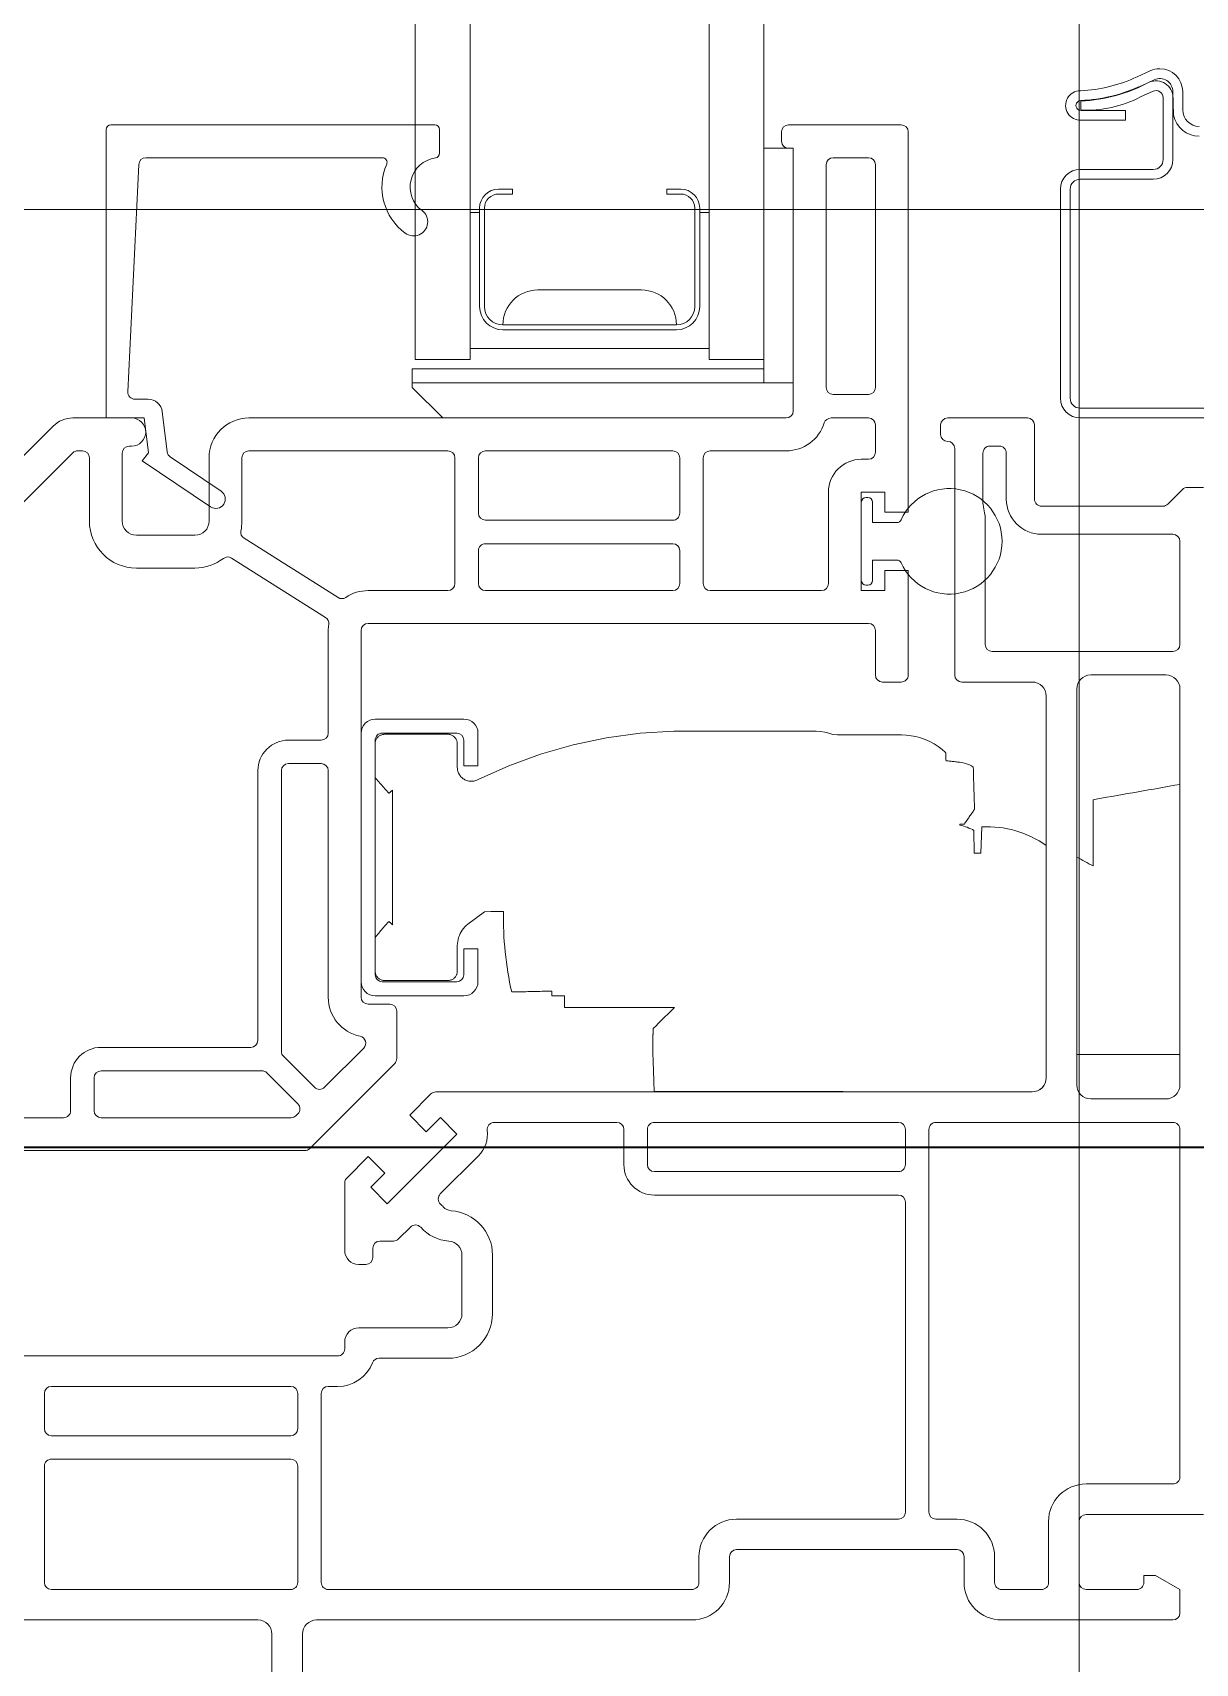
# Model space of a CAD drawing. Header units: inches. Extents: x -3905 to 10892, y 1064 to 9590.
# Drawn here: x 1616.574 to 1619.052, y 3465.564 to 3469.042 of the extents above; entities that cross this region are included whole.
import ezdxf

# ---------------------------------------------------------------- set-up
doc = ezdxf.new("R2010")
doc.units = ezdxf.units.IN
doc.header["$MEASUREMENT"] = 0
doc.layers.add('ELEVATIONS', color=40, linetype='Continuous', lineweight=0)
doc.layers.add('SECTIONS', color=70, linetype='Continuous', lineweight=0)

msp = doc.modelspace()

# ---------------------------------------------------------------- linework, layer by layer
at = {"layer": 'ELEVATIONS', "linetype": 'Continuous', "lineweight": 5}
msp.add_lwpolyline([(1612.803273158517, 3494.664695858933), (1612.803273158517, 3466.664695858933), (1636.803273158517, 3466.664695858933), (1636.803273158517, 3494.664695858933)], close=True, dxfattribs=at)
at = {"layer": 'ELEVATIONS', "linetype": 'Continuous', "lineweight": 35}
msp.add_lwpolyline([(1612.803273158517, 3494.664695858933), (1636.803273158517, 3494.664695858933), (1636.803273158517, 3466.664695858933), (1612.803273158517, 3466.664695858933)], close=True, dxfattribs=at)
at = {"layer": 'ELEVATIONS', "linetype": 'Continuous', "lineweight": 15}
msp.add_lwpolyline([(1614.803273158517, 3492.664695858933), (1614.803273158517, 3468.664695858933), (1634.803273158517, 3468.664695858933), (1634.803273158517, 3492.664695858933)], close=True, dxfattribs=at)
at = {"layer": 'SECTIONS', "linetype": 'Continuous', "lineweight": 5}
msp.add_line((1618.803999858364, 3448.876917721765), (1618.803999858364, 3544.876917721765), dxfattribs=at)
at = {"layer": 'SECTIONS', "linetype": 'Continuous', "lineweight": 0}
for p, q in [((1618.132499858364, 3468.794917721355), (1618.132499858364, 3468.294917721355)), ((1618.184999858364, 3468.794917721355), (1618.194999858364, 3468.794917721355)), ((1618.194999858364, 3468.294917721355), (1618.194999858364, 3468.794917721355)), ((1617.526499858364, 3468.457417721354), (1617.526499858364, 3468.657917721355)), ((1617.995499858364, 3468.657917721355), (1617.995499858364, 3468.457417721354)), ((1617.945999858364, 3468.418417721355), (1617.575999858364, 3468.418417721355)), ((1617.945999858364, 3468.407917721355), (1617.575999858364, 3468.407917721355)), ((1617.382999858364, 3468.324917721355), (1618.132499858364, 3468.324917721355)), ((1617.382999858364, 3468.294917721355), (1617.382999858364, 3468.324917721355)), ((1618.132499858364, 3468.294917721355), (1617.382999858364, 3468.294917721355)), ((1618.132499858364, 3468.294917721355), (1617.382999858364, 3468.294917721355)), ((1617.382999858364, 3468.284917721355), (1617.382999858364, 3468.294917721355)), ((1617.447999858364, 3468.219917721355), (1617.382999858364, 3468.284917721355)), ((1618.132499858364, 3468.294917721355), (1618.194999858364, 3468.294917721355)), ((1618.339999858364, 3468.040417721355), (1618.339999858364, 3467.873417721355)), ((1618.353999858364, 3468.050417721355), (1618.349999858364, 3468.050417721355)), ((1618.349999858364, 3467.863417721355), (1618.353999858364, 3467.863417721355)), ((1617.341119492121, 3467.410216467393), (1617.340999858364, 3467.410354090288)), ((1617.341119492121, 3467.410216467393), (1617.341119492121, 3467.155618975316)), ((1617.341225371657, 3467.271908363517), (1617.341119492121, 3467.276585036116)), ((1617.341119492121, 3467.155618975316), (1617.340999858364, 3467.155481352422)), ((1617.139218112434, 3466.736130924791), (1617.13539830728, 3466.732311119637))]:
    msp.add_line(p, q, dxfattribs=at)
at = {"layer": 'SECTIONS', "lineweight": 0}
for points in [[(1618.015499858364, 3507.706402197626), (1618.015499858364, 3508.309876751668), (1618.015499858364, 3468.344917721355), (1618.132499858364, 3468.344917721355), (1618.132499858364, 3468.794917721355), (1618.132499858364, 3508.328626752137)], [(1617.389499858364, 3507.706402197626), (1617.389499858364, 3508.184876753545), (1617.389499858364, 3468.344917721355), (1617.506499858364, 3468.344917721355), (1617.506499858364, 3508.309876751668)]]:
    msp.add_lwpolyline(points, dxfattribs=at)
at = {"layer": 'SECTIONS', "linetype": 'Continuous', "lineweight": 0}
for points in [[(1619.025004859146, 3468.876711634827), (1619.025005858903, 3468.91571263479, 0.4141931169603257), (1618.976005858755, 3468.964709214052, 0.1095503137494879), (1618.95529185891, 3468.960115634879), (1618.928099702866, 3468.947434142859, -0.09849140339685938), (1618.806820063031, 3468.917757203737, 1.019880980469036), (1618.808204859022, 3468.854784634639), (1618.903197859022, 3468.854784634639), (1618.903197859014, 3468.875780634877), (1618.80820485896, 3468.875780634637, -1.009811908857055), (1618.807746855029, 3468.896776640717, 0.09848359508539495), (1618.936974685854, 3468.928401679), (1618.964171858833, 3468.941080634992, -0.548531262768889), (1619.004005858997, 3468.915712635257), (1619.005088858923, 3468.865746556388, 0.3576002332457718), (1619.060004858534, 3468.820711634958)], [(1619.076095859022, 3468.240915634648), (1618.806090859006, 3468.240915634656, -0.4141577740640637), (1618.785090859387, 3468.26191163464), (1618.785094859204, 3468.707911634629, -0.4141577742895329), (1618.806090859204, 3468.728911634239), (1618.962088859153, 3468.728914634439, 0.414213562373095), (1619.004088859153, 3468.770914634439), (1619.004088859153, 3468.902910634395, 0.5428864923485713), (1618.953451339655, 3468.935798271223, -0.1134085442225072), (1618.807779689018, 3468.895778142727), (1618.807869007022, 3468.876527473991, 0.1363421724099438), (1618.934592859298, 3468.904413634181), (1618.961992809319, 3468.91661381519, -0.5392237480157881), (1618.983092859329, 3468.903083836167), (1618.983092859329, 3468.770914634168, -0.4142693657391059), (1618.962088859381, 3468.749914633549), (1618.806090859381, 3468.749911633858, 0.4142135562009335), (1618.764090859381, 3468.707911634743), (1618.764090859387, 3468.261911634594, 0.4142065884259738), (1618.806090859022, 3468.219912634287), (1619.076095858903, 3468.219915634078, -0.4142135518364595)], [(1619.060004859146, 3468.841711634463, -0.414213562373095), (1619.025004859146, 3468.876711634462)], [(1616.534999858364, 3466.657917721355), (1617.153786654929, 3466.657917721355, 0.198912367379658), (1617.164393256646, 3466.662311119637), (1617.345606460082, 3466.843524323072, 0.198912367379658), (1617.349999858364, 3466.85413092479), (1617.349999858364, 3466.954917721355, 0.414213562373095), (1617.334999858364, 3466.969917721355), (1617.288999858364, 3466.969917721355, -0.414213562373095), (1617.273999858364, 3466.984917721355), (1617.273999858364, 3467.766917721355, -0.414213562373095), (1617.288999858364, 3467.781917721355), (1618.354999858364, 3467.781917721355, -0.414213562373095), (1618.369999858364, 3467.766917721355), (1618.369999858364, 3467.671917721354, 0.414213562373095), (1618.384999858364, 3467.656917721355), (1618.424999858364, 3467.656917721355, 0.414213562373095), (1618.439999858364, 3467.671917721354), (1618.439999858364, 3467.894417721355), (1618.389999858364, 3467.894417721355), (1618.389999858364, 3467.851917721355), (1618.339999858364, 3467.851917721355), (1618.339999858364, 3468.061917721355), (1618.389999858364, 3468.061917721355), (1618.389999858364, 3468.019417721355), (1618.439999858364, 3468.019417721355), (1618.439999858364, 3468.829917721355, 0.414213562373095), (1618.424999858364, 3468.844917721355), (1618.184999858364, 3468.844917721355, 0.414213562373095), (1618.169999858364, 3468.829917721355), (1618.169999858364, 3468.809917721355, 0.414213562373095), (1618.184999858364, 3468.794917721355)], [(1618.132499858364, 3468.794917721355), (1618.194999858364, 3468.794917721355), (1618.194999858364, 3468.234917721355, -0.414213562373095), (1618.179999858364, 3468.219917721355), (1617.034999858364, 3468.219917721355, 0.414213562373095), (1616.949999858364, 3468.134917721845), (1616.949999858364, 3467.999917721355, -0.414213562373095), (1616.919999858364, 3467.969917721355), (1616.794999858364, 3467.969917721355, -0.414213562373095), (1616.764999858364, 3467.999917721355), (1616.764999858364, 3468.144917721354, -0.414213562373095), (1616.779999858364, 3468.159917721355), (1616.784999858364, 3468.159917721355, 0.9999999999999999), (1616.784999858364, 3468.219917721355), (1616.659852672107, 3468.219917721355, 0.198912367379658), (1616.617426265235, 3468.202344128226), (1616.187573451493, 3467.772491314484, 0.198912367379658)], [(1617.945999858364, 3468.418417721355, 0.414213562373095), (1617.871583998624, 3468.492833581095), (1617.650415718104, 3468.492833581095, 0.414213562373095), (1617.575999858364, 3468.418417721355)], [(1619.068999858364, 3468.071917759909), (1619.035213099992, 3468.071917759909, 0.198912367379658), (1619.024606498275, 3468.067524361627), (1618.993393256646, 3468.036311119999, -0.198912367379658), (1618.982786654929, 3468.031917721717), (1618.723999858364, 3468.031917721717, -0.414213562373095), (1618.708999858364, 3468.046917721716), (1618.708999858364, 3468.204917721723, 0.414213562373095), (1618.693999858364, 3468.219917721724), (1618.523999858364, 3468.219917721724, 0.414213562373095), (1618.508999858364, 3468.204917721723), (1618.508999858364, 3468.184917721761, 0.4142135623726122), (1618.523999858364, 3468.169917721761, -0.4142135623726122), (1618.538999858364, 3468.15491772176), (1618.538999858348, 3467.67191772176, 0.4142135623578861), (1618.553999858348, 3467.656917721776), (1618.703999858364, 3467.656917721765, -0.414213562373095), (1618.733999858364, 3467.626917721765), (1618.733999858364, 3466.812917721764, -0.414213562373095), (1618.703999858364, 3466.782917721765), (1617.433213061801, 3466.782917721765, 0.1989123674147989), (1617.422606460082, 3466.778524323481), (1617.377502383688, 3466.733420247075), (1617.412857722752, 3466.69806490802), (1617.442909760948, 3466.728116946225), (1617.478265100013, 3466.69276160717), (1617.329772675983, 3466.544269183101), (1617.294417336919, 3466.579624522155), (1617.324469375116, 3466.60967656036), (1617.289114036051, 3466.645031899415), (1617.243393256645, 3466.599311119996, 0.1989123673446686), (1617.238999858364, 3466.588704518279), (1617.238999858364, 3466.444917721765, 0.414213562373095), (1617.268999858364, 3466.414917721764), (1617.283999858364, 3466.414917721764, 0.414213562373095), (1617.298999858364, 3466.429917721764), (1617.298999858364, 3466.449917721769, -0.414213562373095), (1617.313999858364, 3466.464917721769), (1617.343202960589, 3466.464917721769, 0.1989123674147989), (1617.353809562308, 3466.469311120052), (1617.379270150673, 3466.494771708425, -0.4289711485289497), (1617.401001429362, 3466.494226993326, 0.1929787148374163), (1617.461187266569, 3466.464837869585, -0.3929966783917057), (1617.488999858364, 3466.434917721768), (1617.488999858364, 3466.309917721765, -0.414213562373095), (1617.458999858364, 3466.279917721765), (1617.268999858364, 3466.279917721765, 0.414213562373095), (1617.238999858364, 3466.249917721765), (1617.238999858364, 3466.234917721765, -0.414213562373095), (1617.223999858364, 3466.219917721764), (1616.513999858364, 3466.219917721764, -0.414213562373095)], [(1616.244393256646, 3467.730316170271), (1616.659601409448, 3468.145524323073, -0.198912367379658), (1616.670208011166, 3468.149917721355), (1616.679999858364, 3468.149917721355, -0.414213562373095), (1616.694999858364, 3468.134917721355), (1616.694999858364, 3467.999917721355, 0.414213562373095), (1616.794999858364, 3467.899917721355), (1616.919999859681, 3467.899917721355, 0.1645439803729733), (1616.980703871635, 3467.920450603799, -0.3135994946853511), (1616.997818075263, 3467.921213686397), (1617.198156860981, 3467.794712501919, -0.298216626698602), (1617.204975999198, 3467.779762607137, 0.03794263955065414), (1617.203999858364, 3467.766917692306), (1617.203999858364, 3467.547917721355, -0.414213562373095), (1617.188999858364, 3467.532917721355), (1617.118999858364, 3467.532917721355, 0.4142135761745764), (1617.053999858364, 3467.467917718292), (1617.053999858364, 3466.892917721355, -0.414213562373095), (1617.038999858364, 3466.877917721355), (1616.719999858364, 3466.877917721355, 0.414213562373095), (1616.654999858364, 3466.812917721355), (1616.654999858364, 3466.742917721354, -0.414213562373095), (1616.639999858364, 3466.727917721355), (1616.534999858364, 3466.727917721355, 0.414213562373095)], [(1618.603464144079, 3468.013809692757, -0.06711628645224416), (1618.598999858364, 3468.046917721716), (1618.598999858364, 3468.144917721724, -0.414213562373095), (1618.613999858364, 3468.159917721723), (1618.633999858364, 3468.159917721723, -0.414213562373095), (1618.648999858364, 3468.144917721724), (1618.648999858364, 3468.046917721716, 0.414213562373095), (1618.723999858364, 3467.971917721717), (1619.003999858364, 3467.971917721717, -0.414213562373095), (1619.018999858364, 3467.956917721716), (1619.018999858364, 3467.736917721766, -0.414213562373095), (1619.003999858364, 3467.721917721766), (1618.618999858357, 3467.721917721773, -0.4142135623578861), (1618.603999858357, 3467.736917721766), (1618.603999858364, 3468.009836729281)], [(1618.353999858364, 3467.863417721355, 0.414213562373095), (1618.363999858364, 3467.873417721355), (1618.363999858364, 3467.916917721355), (1618.415668512132, 3467.916917721355, -0.2957887327018501), (1618.424797601621, 3467.910999354008, 4.686626924629228), (1618.424797601621, 3468.002836088702, -0.2957887327018502), (1618.415668512132, 3467.996917721355), (1618.363999858364, 3467.996917721355), (1618.363999858364, 3468.040417721355)], [(1617.898561036504, 3466.784575175859), (1618.70399985836, 3466.782917721765, 0.4153028031176628), (1618.733999858364, 3466.812917721764), (1618.733997404204, 3467.307997947391, 0.1728477310617673), (1618.596920284847, 3467.347916887476), (1618.594964796412, 3467.291917721765), (1618.580192287936, 3467.291917721765), (1618.580093128584, 3467.340352416797, 0.07478673255048056), (1618.550428978141, 3467.351606230721), (1618.550069644053, 3467.351792799696), (1618.550069378545, 3467.351922488195), (1618.550069113036, 3467.352052176694), (1618.550068847527, 3467.352181865193), (1618.550068582019, 3467.352311553692), (1618.55006831651, 3467.352441242191), (1618.550068051002, 3467.35257093069), (1618.550067785493, 3467.35270061919), (1618.550067519985, 3467.352830307689), (1618.550067254476, 3467.352959996188), (1618.550066988968, 3467.353089684687), (1618.550066723459, 3467.353219373186), (1618.55006645795, 3467.353349061686), (1618.550066192442, 3467.353478750185), (1618.550065926933, 3467.353608438683), (1618.550065661425, 3467.353738127183), (1618.550654972709, 3467.353753670574), (1618.551249158297, 3467.353768270275), (1618.551843343886, 3467.353782869976), (1618.552437529474, 3467.353797469677), (1618.553031715063, 3467.353812069379), (1618.553625900651, 3467.35382666908), (1618.55422008624, 3467.353841268781), (1618.554814271829, 3467.353855868483), (1618.555408457417, 3467.353870468183), (1618.556002643006, 3467.353885067885), (1618.556596828594, 3467.353899667586), (1618.557191014183, 3467.353914267287), (1618.557785199771, 3467.353928866989), (1618.55837938536, 3467.35394346669), (1618.558973570948, 3467.353958066391), (1618.559591279888, 3467.354034629619), (1618.560908990741, 3467.3559550878), (1618.562226701594, 3467.357875545981), (1618.563544412448, 3467.359796004162), (1618.564862123301, 3467.361716462343), (1618.566179834154, 3467.363636920523), (1618.567497545007, 3467.365557378704), (1618.56881525586, 3467.367477836884), (1618.570132966713, 3467.369398295065), (1618.571450677566, 3467.371318753246), (1618.572768388419, 3467.373239211427), (1618.574086099273, 3467.375159669607), (1618.575403810126, 3467.377080127788), (1618.576721520979, 3467.379000585968), (1618.578039231832, 3467.38092104415), (1618.579356942686, 3467.38284150233), (1618.580652285232, 3467.384733124974), (1618.581138713875, 3467.386246950912), (1618.580980397042, 3467.39167265473), (1618.580816379871, 3467.397264978308), (1618.580652362699, 3467.402857301886), (1618.580488345528, 3467.408449625464), (1618.580324328356, 3467.414041949041), (1618.580160311185, 3467.419634272619), (1618.579996294013, 3467.425226596197), (1618.579832276842, 3467.430818919775), (1618.57966825967, 3467.436411243352), (1618.579504242499, 3467.44200356693), (1618.579340225328, 3467.447595890508), (1618.579176208156, 3467.453188214085), (1618.579012190985, 3467.458780537663), (1618.578848173813, 3467.464372861241), (1618.578684156642, 3467.469965184819), (1618.57852013947, 3467.475557508396), (1618.5745513939, 3467.477957650834), (1618.570396229861, 3467.480078417275), (1618.566084853441, 3467.481899288186), (1618.561650320856, 3467.483404202731), (1618.557127700765, 3467.484582021476), (1618.552553155085, 3467.485426798761), (1618.549252375173, 3467.485839128201), (1618.547039706737, 3467.486092105892), (1618.544827038301, 3467.486345083582), (1618.542614369864, 3467.486598061272), (1618.540401701428, 3467.486851038962), (1618.538189032992, 3467.487104016653), (1618.535976364555, 3467.487356994343), (1618.533763696119, 3467.487609972033), (1618.531551027683, 3467.487862949723), (1618.529338359246, 3467.488115927415), (1618.52712569081, 3467.488368905105), (1618.524913022373, 3467.488621882795), (1618.522700353937, 3467.488874860485), (1618.5204876855, 3467.489127838176), (1618.519786586685, 3467.490022345448), (1618.519784148318, 3467.491213373199), (1618.519781709951, 3467.492404400949), (1618.519779271585, 3467.493595428699), (1618.519776833218, 3467.494786456449), (1618.519774394852, 3467.4959774842), (1618.519771956485, 3467.49716851195), (1618.519769518119, 3467.498359539701), (1618.519767079752, 3467.499550567451), (1618.519764641386, 3467.500741595201), (1618.519762203019, 3467.501932622951), (1618.519759764653, 3467.503123650702), (1618.519757326286, 3467.504314678452), (1618.519754887919, 3467.505505706203), (1618.519735575345, 3467.505867979961), (1618.519700237619, 3467.506054810239), (1618.519651154638, 3467.506240138817), (1618.519588427662, 3467.50642245756), (1618.519512378037, 3467.506600271929), (1618.519423543464, 3467.506772141005), (1618.519322665619, 3467.5069367161), (1618.519210669677, 3467.507092775821), (1618.519088636939, 3467.507239255687), (1618.518957772204, 3467.507375270823), (1618.512063034909, 3467.513214532453), (1618.503760188863, 3467.519336531646), (1618.494969021167, 3467.524889030482), (1618.485749756737, 3467.529816380663), (1618.476170742049, 3467.534071711531), (1618.466306794121, 3467.537618351532), (1618.456237266116, 3467.540430868021), (1618.4460439336, 3467.542495664422), (1618.435808818593, 3467.543811105949), (1618.425585518911, 3467.544367638486), (1618.41510094891, 3467.544367638486), (1618.404616378911, 3467.544367638486), (1618.39413180891, 3467.544367638486), (1618.38364723891, 3467.544367638486), (1618.37316266891, 3467.544367638486), (1618.36267809891, 3467.544367638486), (1618.35219352891, 3467.544367638486), (1618.34170895891, 3467.544367638486), (1618.33122438891, 3467.544367638486), (1618.32073981891, 3467.544367638486), (1618.31025524891, 3467.544367638486), (1618.29977067891, 3467.544367638486), (1618.28928610891, 3467.544367638486), (1618.279259718861, 3467.545057443349), (1618.270681673739, 3467.547794360754), (1618.261899379348, 3467.54991267576), (1618.252980506145, 3467.551391988429), (1618.243995057543, 3467.552221836626), (1618.232673770574, 3467.552417721355), (1618.213150942194, 3467.552417721355), (1618.193628113815, 3467.552417721355), (1618.174105285435, 3467.552417721355), (1618.154582457056, 3467.552417721355), (1618.135059628676, 3467.552417721355), (1618.115536800297, 3467.552417721355), (1618.096013971918, 3467.552417721355), (1618.076491143538, 3467.552417721355), (1618.056968315158, 3467.552417721355), (1618.037445486779, 3467.552417721355), (1618.017922658399, 3467.552417721355), (1617.99839983002, 3467.552417721355), (1617.97887700164, 3467.552417721355), (1617.940440396935, 3467.552079618288), (1617.868635105093, 3467.547623116986), (1617.796996932138, 3467.537957326779), (1617.726092077284, 3467.523103992232), (1617.656480107146, 3467.503166649386), (1617.588699321125, 3467.478328270859), (1617.523252983409, 3467.448845828573), (1617.520447548811, 3467.447534741184), (1617.518457891051, 3467.446794612954), (1617.516393399742, 3467.446190041108), (1617.514267963412, 3467.445730866574), (1617.51209706791, 3467.445425002561), (1617.509897452917, 3467.445278126747), (1617.507686700211, 3467.445293449326), (1617.505482773859, 3467.44547157384), (1617.503303537061, 3467.445810461416), (1617.501166272642, 3467.446305501504), (1617.499087234017, 3467.446949684267), (1617.497081250597, 3467.447733862386), (1617.495161406746, 3467.448647084029), (1617.493338806929, 3467.449676974769), (1617.491597253728, 3467.45082805627), (1617.489914469021, 3467.452118466879), (1617.488306251894, 3467.453544321703), (1617.486788327293, 3467.455099183479), (1617.485375657054, 3467.456774235769), (1617.484081996175, 3467.458558405257), (1617.482919475704, 3467.460438582348), (1617.481898237347, 3467.462399932371), (1617.481026142179, 3467.464426282511), (1617.480308570755, 3467.466500563488), (1617.479748325192, 3467.468605280889), (1617.479345636029, 3467.470722989333), (1617.479098268985, 3467.472836743461), (1617.479001719836, 3467.474930502979), (1617.478999858364, 3467.478301007382), (1617.478999858364, 3467.481919935713), (1617.478999858364, 3467.485538864045), (1617.478999858364, 3467.489157792377), (1617.478999858364, 3467.492776720709), (1617.478999858364, 3467.496395649041), (1617.478999858364, 3467.500014577374), (1617.478999858364, 3467.503633505705), (1617.478999858364, 3467.507252434038), (1617.478999858364, 3467.510871362369), (1617.478999858364, 3467.514490290701), (1617.478999858364, 3467.518109219033), (1617.478999858364, 3467.521728147365), (1617.478999858364, 3467.525347075697), (1617.478958237132, 3467.526707340269), (1617.478825893171, 3467.528049896086), (1617.478597065502, 3467.52941140041), (1617.47826702333, 3467.530782080979), (1617.477832297907, 3467.532151161848), (1617.477290910388, 3467.533507060998), (1617.476642563106, 3467.53483764542), (1617.475888778072, 3467.536130535696), (1617.475032968576, 3467.537373447052), (1617.474080433559, 3467.538554549426), (1617.473038269791, 3467.53966282594), (1617.471915203156, 3467.540688407944), (1617.470721346988, 3467.541622865737), (1617.46946790134, 3467.542459437121), (1617.468166811755, 3467.543193180998), (1617.4668304088, 3467.543821049311), (1617.465471050127, 3467.544341877272), (1617.464100785194, 3467.54475629797), (1617.462731059324, 3467.545066592554), (1617.461372469207, 3467.545276490647), (1617.460034576796, 3467.545390937365), (1617.456939074206, 3467.545417721355), (1617.447197781044, 3467.545417721355), (1617.437456487882, 3467.545417721355), (1617.42771519472, 3467.545417721355), (1617.417973901558, 3467.545417721355), (1617.408232608396, 3467.545417721355), (1617.398491315234, 3467.545417721355), (1617.388750022072, 3467.545417721355), (1617.379008728911, 3467.545417721355), (1617.369267435749, 3467.545417721355), (1617.359526142587, 3467.545417721355), (1617.349784849425, 3467.545417721355), (1617.340043556263, 3467.545417721355), (1617.330302263101, 3467.545417721355), (1617.323502235423, 3467.545411529682), (1617.32208328296, 3467.545325678024), (1617.32065896308, 3467.545136707604), (1617.319240472462, 3467.54484317491), (1617.317839283552, 3467.544445262394), (1617.316466847594, 3467.543944829838), (1617.31513428856, 3467.543345400291), (1617.313852104831, 3467.542652079429), (1617.31262989523, 3467.541871412076), (1617.31147612432, 3467.541011184268), (1617.310397938689, 3467.540080182989), (1617.309398091202, 3467.539084776479), (1617.308462951408, 3467.53801155009), (1617.30759800513, 3467.536862336267), (1617.306812093552, 3467.535644193902), (1617.306113073096, 3467.534365509505), (1617.305507572984, 3467.53303581701), (1617.305000794235, 3467.531665565961), (1617.304596362482, 3467.530265849609), (1617.304296243215, 3467.528848107642), (1617.304100723513, 3467.5274238201), (1617.304008459418, 3467.526004209357), (1617.303999858364, 3467.522362069833), (1617.303999858364, 3467.517130634616), (1617.303999858364, 3467.5118991994), (1617.303999858364, 3467.506667764183), (1617.303999858364, 3467.501436328967), (1617.303999858364, 3467.49620489375), (1617.303999858364, 3467.490973458534), (1617.303999858364, 3467.485742023317), (1617.303999858364, 3467.480510588101), (1617.303999858364, 3467.475279152884), (1617.303999858364, 3467.470047717667), (1617.303999858364, 3467.464816282451), (1617.303999858364, 3467.459584847234), (1617.303999858364, 3467.454353412018), (1617.305520582821, 3467.451168327984), (1617.307616501385, 3467.448757249484), (1617.309712419949, 3467.446346170983), (1617.311808338514, 3467.443935092482), (1617.313904257078, 3467.441524013982), (1617.316000175642, 3467.439112935482), (1617.318096094207, 3467.436701856981), (1617.320192012771, 3467.43429077848), (1617.322287931335, 3467.43187969998), (1617.3243838499, 3467.42946862148), (1617.326479768464, 3467.427057542979), (1617.328575687028, 3467.424646464478), (1617.330671605592, 3467.422235385979), (1617.332767524156, 3467.419824307478), (1617.333543814344, 3467.419936281172), (1617.334117731684, 3467.420435179904), (1617.334691649023, 3467.420934078636), (1617.335265566362, 3467.421432977367), (1617.335839483702, 3467.421931876099), (1617.336413401041, 3467.42243077483), (1617.33698731838, 3467.422929673562), (1617.337561235719, 3467.423428572294), (1617.338135153059, 3467.423927471025), (1617.338709070398, 3467.424426369756), (1617.339282987737, 3467.424925268489), (1617.339856905077, 3467.425424167221), (1617.340430822416, 3467.425923065952), (1617.340999858364, 3467.426241580937), (1617.340999858364, 3467.405532313252), (1617.340999858364, 3467.384823045567), (1617.340999858364, 3467.364113777882), (1617.340999858364, 3467.343404510197), (1617.340999858364, 3467.322695242512), (1617.340999858364, 3467.301985974827), (1617.340999858364, 3467.281276707143), (1617.340999858364, 3467.260567439458), (1617.340999858364, 3467.239858171773), (1617.340999858364, 3467.219148904088), (1617.340999858364, 3467.198439636402), (1617.340999858364, 3467.177730368718), (1617.340999858364, 3467.157021101033), (1617.340913784679, 3467.139492544067), (1617.34033986734, 3467.139991442799), (1617.33976595, 3467.140490341531), (1617.339192032661, 3467.140989240263), (1617.338618115322, 3467.141488138995), (1617.338044197982, 3467.141987037726), (1617.337470280643, 3467.142485936458), (1617.336896363304, 3467.142984835189), (1617.336322445965, 3467.143483733921), (1617.335748528625, 3467.143982632653), (1617.335174611286, 3467.144481531384), (1617.334600693947, 3467.144980430116), (1617.334026776607, 3467.145479328848), (1617.333452859268, 3467.14597822758), (1617.332435360586, 3467.145629024754), (1617.330339442022, 3467.143217946254), (1617.328243523457, 3467.140806867754), (1617.326147604893, 3467.138395789253), (1617.324051686329, 3467.135984710752), (1617.321955767764, 3467.133573632252), (1617.3198598492, 3467.131162553751), (1617.317763930636, 3467.128751475251), (1617.315668012071, 3467.12634039675), (1617.313572093507, 3467.12392931825), (1617.311476174943, 3467.121518239749), (1617.309380256378, 3467.119107161248), (1617.307284337814, 3467.116696082749), (1617.30518841925, 3467.114285004248), (1617.303999858364, 3467.110652946857), (1617.303999858364, 3467.10542151164), (1617.303999858364, 3467.100190076424), (1617.303999858364, 3467.094958641207), (1617.303999858364, 3467.08972720599), (1617.303999858364, 3467.084495770774), (1617.303999858364, 3467.079264335558), (1617.303999858364, 3467.074032900341), (1617.303999858364, 3467.068801465124), (1617.303999858364, 3467.063570029908), (1617.303999858364, 3467.058338594691), (1617.303999858364, 3467.053107159474), (1617.303999858364, 3467.047875724258), (1617.303999858364, 3467.042644289041), (1617.304016296471, 3467.039607009272), (1617.30412477101, 3467.038185927754), (1617.304336819166, 3467.036761919184), (1617.304653532123, 3467.035346265844), (1617.305074358318, 3467.033950461657), (1617.305597066213, 3467.032585911791), (1617.306217773175, 3467.031263626843), (1617.306931040516, 3467.029993928509), (1617.307730029896, 3467.028786183124), (1617.308606711786, 3467.027648577357), (1617.309552113176, 3467.026587946991), (1617.310563519427, 3467.025603377091), (1617.311654102453, 3467.024682972835), (1617.31281923189, 3467.023834790623), (1617.314051542366, 3467.023067476146), (1617.315342375883, 3467.022388633826), (1617.316681974236, 3467.021804592336), (1617.318059720814, 3467.021320214557), (1617.319464419483, 3467.020938763628), (1617.320884595268, 3467.020661832717), (1617.322308800085, 3467.020489341544), (1617.323725906795, 3467.020419597679), (1617.331846074381, 3467.020417721355), (1617.341587367543, 3467.020417721355), (1617.351328660705, 3467.020417721355), (1617.361069953867, 3467.020417721355), (1617.370811247029, 3467.020417721355), (1617.380552540191, 3467.020417721355), (1617.390293833353, 3467.020417721355), (1617.400035126515, 3467.020417721355), (1617.409776419677, 3467.020417721355), (1617.419517712838, 3467.020417721355), (1617.429259006, 3467.020417721355), (1617.439000299162, 3467.020417721355), (1617.448741592324, 3467.020417721355), (1617.458482885486, 3467.020417721355), (1617.460338944301, 3467.020462600487), (1617.461762409529, 3467.020609432407), (1617.463184641737, 3467.020860431458), (1617.464594245715, 3467.021216085222), (1617.465979724845, 3467.021675217149), (1617.467329785454, 3467.022234973634), (1617.468633640339, 3467.022890877804), (1617.469881294546, 3467.023636948231), (1617.471063797642, 3467.024465876036), (1617.472173449306, 3467.025369249615), (1617.473204002865, 3467.026337867698), (1617.474164950146, 3467.027378549938), (1617.475059514316, 3467.028497677282), (1617.475878530147, 3467.029688768058), (1617.476613710218, 3467.030943956376), (1617.477257900059, 3467.032254149009), (1617.47780529764, 3467.033609237409), (1617.47825162368, 3467.034998354953), (1617.478594232526, 3467.036410165843), (1617.478832157589, 3467.03783316966), (1617.478966090214, 3467.039256004643), (1617.478999858364, 3467.041106913946), (1617.478999858364, 3467.044978732457), (1617.478999858364, 3467.048850550967), (1617.478999858364, 3467.052722369477), (1617.478999858364, 3467.056594187988), (1617.478999858364, 3467.060466006498), (1617.478999858364, 3467.064337825008), (1617.478999858364, 3467.068209643518), (1617.478999858364, 3467.072081462029), (1617.478999858364, 3467.075953280539), (1617.478999858364, 3467.079825099049), (1617.478999858364, 3467.08369691756), (1617.478999858364, 3467.08756873607), (1617.478999858364, 3467.091440554581), (1617.479014821736, 3467.095415351094), (1617.479258726187, 3467.099642939212), (1617.479809160331, 3467.1038969026), (1617.480672590236, 3467.108144185286), (1617.481850720287, 3467.112350443663), (1617.483340227192, 3467.116480911232), (1617.485132684539, 3467.120501321455), (1617.48721469095, 3467.124378839276), (1617.489568200066, 3467.128082949132), (1617.492171035584, 3467.131586249468), (1617.494997560905, 3467.134865110776), (1617.498019462367, 3467.137900165038), (1617.501206598582, 3467.140676607974), (1617.536673475529, 3467.166980021948), (1617.550293813888, 3467.167288189969), (1617.56400125157, 3467.16759846232), (1617.577688833817, 3467.167908418038, 0.06219531342322829), (1617.594973903849, 3466.995991966402), (1617.599301096919, 3466.996089257595), (1617.60362828999, 3466.996186548788), (1617.60795548306, 3466.996283839981), (1617.612282676131, 3466.996381131174), (1617.616609869201, 3466.996478422367), (1617.620937062272, 3466.99657571356), (1617.625264255343, 3466.996673004753), (1617.629591448413, 3466.996770295946), (1617.633918641484, 3466.996867587139), (1617.638245834554, 3466.996964878332), (1617.642573027625, 3466.997062169525), (1617.646900220696, 3466.997159460718), (1617.651227413766, 3466.997256751911), (1617.655554606837, 3466.997354043104), (1617.659881799908, 3466.997451334297), (1617.664208992979, 3466.99754862549), (1617.668536186049, 3466.997645916683), (1617.67286337912, 3466.997743207876), (1617.67719057219, 3466.997840499069), (1617.680251593922, 3466.997762126201), (1617.680251593922, 3466.997259078179), (1617.680251593922, 3466.996756030157), (1617.680251593922, 3466.996252982134), (1617.680251593922, 3466.995749934112), (1617.680251593922, 3466.995246886089), (1617.680251593922, 3466.994743838067), (1617.680251593922, 3466.994240790044), (1617.680251593922, 3466.993737742022), (1617.680251593922, 3466.993234694), (1617.680251593922, 3466.992731645978), (1617.680251593922, 3466.992228597956), (1617.680251593922, 3466.991725549933), (1617.680251593922, 3466.991222501911), (1617.680251593922, 3466.990719453888), (1617.680251593922, 3466.990216405866), (1617.680251593922, 3466.989713357843), (1617.680251593922, 3466.989210309821), (1617.680251593922, 3466.988707261798), (1617.680251593922, 3466.988204213776), (1617.680253923759, 3466.987917721764), (1617.680259335847, 3466.987917721764), (1617.680264747934, 3466.987917721764), (1617.680270160022, 3466.987917721764), (1617.680275572109, 3466.987917721764), (1617.680280984196, 3466.987917721764), (1617.680286396283, 3466.987917721764), (1617.680291808371, 3466.987917721764), (1617.680297220458, 3466.987917721764), (1617.680302632545, 3466.987917721764), (1617.680308044633, 3466.987917721764), (1617.68031345672, 3466.987917721764), (1617.680318868807, 3466.987917721764), (1617.680324280895, 3466.987917721764), (1617.680329692982, 3466.987917721764), (1617.68033510507, 3466.987917721764), (1617.680340517157, 3466.987917721764), (1617.680345929244, 3466.987917721764), (1617.680351341331, 3466.987917721764), (1617.680356753419, 3466.987917721764), (1617.681070346537, 3466.987917721764), (1617.68232175007, 3466.987917721764), (1617.683573153603, 3466.987917721764), (1617.684824557135, 3466.987917721764), (1617.686075960668, 3466.987917721764), (1617.6873273642, 3466.987917721764), (1617.688578767733, 3466.987917721764), (1617.689830171265, 3466.987917721764), (1617.691081574798, 3466.987917721764), (1617.692332978331, 3466.987917721764), (1617.693584381863, 3466.987917721764), (1617.694835785396, 3466.987917721764), (1617.696087188928, 3466.987917721764), (1617.69733859246, 3466.987917721764), (1617.698589995993, 3466.987917721764), (1617.699841399525, 3466.987917721764), (1617.701092803058, 3466.987917721764), (1617.70234420659, 3466.987917721764), (1617.703595610123, 3466.987917721764), (1617.704847013656, 3466.987917721764), (1617.705287400517, 3466.987917336951), (1617.705390479488, 3466.987915477943), (1617.705493586051, 3466.987912082706), (1617.705596722041, 3466.987907155848), (1617.705699889293, 3466.987900701971), (1617.705803089642, 3466.987892725683), (1617.705906324923, 3466.987883231589), (1617.706009596972, 3466.987872224295), (1617.706112907623, 3466.987859708405), (1617.706216258711, 3466.987845688527), (1617.706319652071, 3466.987830169266), (1617.70642308954, 3466.987813155227), (1617.706526572951, 3466.987794651015), (1617.70663010414, 3466.987774661237), (1617.706733684942, 3466.987753190499), (1617.706837317192, 3466.987730243404), (1617.706941002725, 3466.987705824561), (1617.707044743377, 3466.987679938573), (1617.707148540982, 3466.987652590047), (1617.707145528974, 3466.962964222977), (1617.707151567093, 3466.962964011268), (1617.941504954449, 3466.962964011268), (1617.927507123934, 3466.948966180737), (1617.921370971267, 3466.94283002807), (1617.915832384107, 3466.93729144091), (1617.910922544074, 3466.932381600876), (1617.906672632785, 3466.928131689588), (1617.903145613789, 3466.924604670591), (1617.900530732843, 3466.921989789646), (1617.898691338286, 3466.920150395088), (1617.897430526181, 3466.918889582983), (1617.896551392587, 3466.918010449389), (1617.896440917397, 3466.917409497992), (1617.896420638707, 3466.916828792289), (1617.896400360017, 3466.916248086587), (1617.896380081327, 3466.915667380885), (1617.896359802637, 3466.915086675182), (1617.896339523947, 3466.91450596948), (1617.896319245257, 3466.913925263778), (1617.896298966567, 3466.913344558076), (1617.896278687877, 3466.912763852373), (1617.896258409187, 3466.912183146671), (1617.896238130497, 3466.911602440968), (1617.896217851807, 3466.911021735265), (1617.896197573117, 3466.910441029563), (1617.896177294427, 3466.909860323861), (1617.896157015737, 3466.909279618159), (1617.896136737047, 3466.908698912456), (1617.896116458357, 3466.908118206754), (1617.896096179667, 3466.907537501051), (1617.896075900977, 3466.906956795348), (1617.896055622287, 3466.906376089646), (1617.896035343598, 3466.905795383944), (1617.896015064907, 3466.905214678241), (1617.895999858364, 3466.904261161886), (1617.895999858364, 3466.902189941038), (1617.895999858364, 3466.90011872019), (1617.895999858364, 3466.898047499341), (1617.895999858364, 3466.895976278493), (1617.895999858364, 3466.893905057645), (1617.895999858364, 3466.891833836797), (1617.895999858364, 3466.889762615948), (1617.895999858364, 3466.887691395099), (1617.895999858364, 3466.885620174251), (1617.895999858364, 3466.883548953403), (1617.895999858364, 3466.881477732554), (1617.895999858364, 3466.879406511705), (1617.895999858364, 3466.877335290857), (1617.895999858364, 3466.87526407001), (1617.895999858364, 3466.873192849161), (1617.895999858364, 3466.871121628312), (1617.895999858364, 3466.869050407464), (1617.895999858364, 3466.866979186616), (1617.895999858364, 3466.864907965767), (1617.895999858364, 3466.862836744918), (1617.895999858364, 3466.86076552407), (1617.895999858364, 3466.858694303222), (1617.896072214892, 3466.855845701912), (1617.896187974037, 3466.852530793723), (1617.896303733181, 3466.849215885534), (1617.896419492326, 3466.845900977346), (1617.896535251471, 3466.842586069157), (1617.896651010615, 3466.839271160969), (1617.89676676976, 3466.83595625278), (1617.896882528905, 3466.832641344592), (1617.89699828805, 3466.829326436404), (1617.897114047195, 3466.826011528215), (1617.897229806339, 3466.822696620026), (1617.897345565484, 3466.819381711838), (1617.897461324629, 3466.816066803649), (1617.897577083774, 3466.812751895461), (1617.897692842918, 3466.809436987272), (1617.897808602063, 3466.806122079084), (1617.897924361208, 3466.802807170896), (1617.898040120352, 3466.799492262707), (1617.898155879497, 3466.796177354518), (1617.898271638642, 3466.79286244633), (1617.898387397787, 3466.789547538141), (1617.898503156931, 3466.786232629953), (1617.898618916076, 3466.782917721765)], [(1617.13539830728, 3466.732311119637, -0.198912367379658), (1617.124791705562, 3466.727917721355), (1616.719999858364, 3466.727917721355, -0.414213562373095), (1616.704999858364, 3466.742917721354), (1616.704999858364, 3466.812917721355, -0.414213562373095), (1616.719999858364, 3466.827917721355), (1617.062431315869, 3466.827917721355, -0.198912367379658), (1617.073037917587, 3466.823524323073), (1617.139218112434, 3466.757344128226, -0.414213562373095), (1617.139218112434, 3466.736130924791)], [(1617.148999858364, 3464.564417721765), (1617.148999858364, 3465.626917721765, -0.414213562373095), (1617.178999858364, 3465.656917721764), (1617.978999858364, 3465.656917721764, 0.414213562373095), (1618.058999858364, 3465.736917721764), (1618.058999858364, 3465.791917721787, -0.414213562373095), (1618.073999858364, 3465.806917721788), (1618.54399985843, 3465.806917721788, -0.414213562373095), (1618.55899985843, 3465.791917721787), (1618.55899985843, 3465.736917721764, 0.414213562373095), (1618.63899985843, 3465.656917721764), (1618.738999858364, 3465.656917721764), (1619.003999858364, 3465.656917721764, 0.414213562373095), (1619.018999858364, 3465.671917721765), (1619.018999858364, 3465.721917721765), (1618.967038334137, 3465.751917721765), (1618.941999858364, 3465.751917721765), (1618.941999858364, 3465.736917721764, -0.414213562373095), (1618.926999858364, 3465.721917721765), (1618.818999858364, 3465.721917721765, -0.414213562373095), (1618.803999858364, 3465.736917721764), (1618.803999858364, 3465.866917721764, -0.414213562373095), (1618.818999858364, 3465.881917721765), (1619.068999858364, 3465.881917721765, 0.414213562373095)], [(1615.913999858364, 3465.656917721764), (1617.053999858364, 3465.656917721764, -0.414213562373095), (1617.083999858364, 3465.626917721765), (1617.083999858364, 3464.564417721765, 0.9999999999999999)]]:
    msp.add_lwpolyline(points, format="xyb", dxfattribs=at)
for points in [[(1616.800247980696, 3468.760645020263, -0.4000769118102901), (1616.815230338198, 3468.774917721355), (1617.319285579658, 3468.774917721355, -0.5392467440479412), (1617.328467108006, 3468.760955457204, 0.3485242886272772), (1617.368102992426, 3468.613924577538, 0.9999999999999999), (1617.403778668102, 3468.662166117367, -0.6718968802135828), (1617.432320140609, 3468.774320336081, 0.3742420918652481), (1617.440940830264, 3468.784224754437), (1617.440940830264, 3468.834917721355, 0.414213562373095), (1617.430940830264, 3468.844917721355), (1616.740940830264, 3468.844917721355, 0.414213562373095), (1616.730940830264, 3468.834917721355), (1616.730940830264, 3468.219917721355), (1616.811541616301, 3468.219917721355), (1616.820681817056, 3468.145476759982), (1616.807621664933, 3468.128760527556), (1616.95338589164, 3468.030441315191, 0.9999999999999999), (1616.975753607779, 3468.063602818092), (1616.867246444781, 3468.136791823674, -0.2171212835461435), (1616.860746146058, 3468.147399347112), (1616.850165253495, 3468.233573801657, 0.3788661086953829), (1616.820388868946, 3468.259917721355), (1616.791686648877, 3468.259917721355, -0.4284929514436555), (1616.776704291376, 3468.275645020263)], [(1618.264999858364, 3468.759917721355, -0.414213562373095), (1618.279999858364, 3468.774917721355), (1618.354999858364, 3468.774917721355, -0.414213562373095), (1618.369999858364, 3468.759917721355), (1618.369999858364, 3468.284917721355, -0.414213562373095), (1618.354999858364, 3468.269917721354), (1618.279999858364, 3468.269917721354, -0.414213562373095), (1618.264999858364, 3468.284917721355)], [(1617.954999858364, 3468.707917721355), (1617.925499858364, 3468.707917721355), (1617.925499858364, 3468.697417721355), (1617.954999858364, 3468.697417721355, -0.414213562373095), (1617.984999858364, 3468.667417721355), (1617.984999858364, 3468.457417721354, -0.414213562373095), (1617.945999858364, 3468.418417721355), (1617.575999858364, 3468.418417721355, -0.414213562373095), (1617.536999858364, 3468.457417721354), (1617.536999858364, 3468.667417721355, -0.414213562373095), (1617.566999858364, 3468.697417721355), (1617.596499858364, 3468.697417721355), (1617.596499858364, 3468.707917721355), (1617.566999858364, 3468.707917721355, 0.414213562373095), (1617.526499858364, 3468.667417721355), (1617.526499858364, 3468.457417721354, 0.414213562373095), (1617.575999858364, 3468.407917721355), (1617.945999858364, 3468.407917721355, 0.414213562373095), (1617.995499858364, 3468.457417721354), (1617.995499858364, 3468.667417721355, 0.414213562373095)], [(1618.269999858364, 3468.0619176942), (1618.269999858364, 3467.866917721355, -0.414213562373095), (1618.254999858364, 3467.851917721355), (1618.017999858364, 3467.851917721355, -0.414213562373095), (1618.002999858364, 3467.866917721355), (1618.002999858364, 3468.134917721355, -0.414213562373095), (1618.017999858364, 3468.149917721355), (1618.179999858364, 3468.149917721355, 0.3275382217185361), (1618.261084690484, 3468.209417721355, -0.3275382217185361), (1618.275393778506, 3468.219917721355), (1618.354999858364, 3468.219917721355, -0.414213562373095), (1618.369999858364, 3468.204917721355), (1618.369999858364, 3468.146917721355, -0.414213562373095), (1618.354999858364, 3468.131917721355), (1618.339999858364, 3468.131917721355, 0.4142136759327115)], [(1617.458999858364, 3468.149917721355, -0.414213562373095), (1617.473999858364, 3468.134917721355), (1617.473999858364, 3467.866917721355, -0.414213562373095), (1617.458999858364, 3467.851917721355), (1617.288999858364, 3467.851917721355, 0.1501291945008495), (1617.241281659953, 3467.837259554857, -0.2982166266986107), (1617.224852199772, 3467.83698966936), (1617.024513414054, 3467.963490853838, -0.3135994946851984), (1617.017845212561, 3467.979271010673, 0.05203761609487798), (1617.019999858364, 3467.999917721355), (1617.019999858364, 3468.134917721355, -0.414213562373095), (1617.034999858364, 3468.149917721355)], [(1617.538999858364, 3468.149917721355), (1617.937999858364, 3468.149917721355, -0.414213562373095), (1617.952999858364, 3468.134917721355), (1617.952999858364, 3468.016917721355, -0.414213562373095), (1617.937999858364, 3468.001917721354), (1617.538999858364, 3468.001917721354, -0.414213562373095), (1617.523999858364, 3468.016917721355), (1617.523999858364, 3468.134917721355, -0.414213562373095)], [(1617.937999858364, 3467.951917721355, -0.414213562373095), (1617.952999858364, 3467.936917721355), (1617.952999858364, 3467.866917721355, -0.414213562373095), (1617.937999858364, 3467.851917721355), (1617.538999858364, 3467.851917721355, -0.414213562373095), (1617.523999858364, 3467.866917721355), (1617.523999858364, 3467.936917721355, -0.414213562373095), (1617.538999858364, 3467.951917721355)], [(1618.798999858364, 3466.797917721765), (1618.798999858364, 3467.641917721766, -0.414213562373095), (1618.828999858364, 3467.671917721766), (1618.988999858368, 3467.671917721766, -0.4142135623344692), (1619.018999858364, 3467.641917721754), (1619.018999858364, 3466.797917721765, -0.414213562373095), (1618.988999858364, 3466.767917721764), (1618.828999858364, 3466.767917721764, -0.414213562373095)], [(1617.273999858364, 3467.017917721355, 0.414213562373095), (1617.303999858364, 3466.987917721355), (1617.492999858364, 3466.987917721355, 0.414213562373095), (1617.522999858364, 3467.017917721355), (1617.522999858364, 3467.087917721355), (1617.492999858364, 3467.087917721355), (1617.492999858364, 3467.032917721355, -0.414213562373095), (1617.477999858364, 3467.017917721355), (1617.318999858364, 3467.017917721355, -0.414213562373095), (1617.303999858364, 3467.032917721355), (1617.303999858364, 3467.532917721355, -0.414213562373095), (1617.318999858364, 3467.547917721355), (1617.477999858364, 3467.547917721355, -0.414213562373095), (1617.492999858364, 3467.532917721355), (1617.492999858364, 3467.477917721355), (1617.522999858364, 3467.477917721355), (1617.522999858364, 3467.547917721355, 0.414213562373095), (1617.492999858364, 3467.577917721355), (1617.303999858364, 3467.577917721355, 0.414213562373095), (1617.273999858364, 3467.547917721355)], [(1617.271867420682, 3466.901662213555, -0.5971367677848745), (1617.279450651044, 3466.876363463402), (1617.195786654928, 3466.792699467285, -0.414213562373095), (1617.174573451493, 3466.792699467285), (1617.108393256646, 3466.858879662132, -0.198912367379658), (1617.103999858364, 3466.869486263849), (1617.103999858364, 3467.467917721355, -0.414213562373095), (1617.118999858364, 3467.482917721355), (1617.188999858364, 3467.482917721355, -0.414213562373095), (1617.203999858364, 3467.467917721355), (1617.203999858364, 3466.984917721355, 0.3559458983149945)], [(1617.993999858364, 3465.791917721787), (1617.993999858364, 3465.736917721764, -0.414213562373095), (1617.978999858364, 3465.721917721765), (1617.203999858364, 3465.721917721765, -0.414213562373095), (1617.188999858364, 3465.736917721764), (1617.188999858364, 3466.139917721765, -0.414213562373095), (1617.203999858364, 3466.154917721765), (1617.223999858364, 3466.154917721765, 0.3075528976172489), (1617.298372581449, 3466.205444037554, -0.3075528976172488), (1617.312317467027, 3466.214917721764), (1617.458999858364, 3466.214917721764, 0.414213562373095), (1617.553999858364, 3466.309917721765), (1617.553999858364, 3466.434917721768, 0.3929966783917057), (1617.465926651012, 3466.52966485652, -0.1929787148374163), (1617.449208362899, 3466.537828502003, 0.02569998316502332), (1617.443389599053, 3466.543632536805, -0.4297215771584281), (1617.442816656083, 3466.565389281664), (1617.524227040795, 3466.6467996664, 0.2322173118537399), (1617.542739180737, 3466.701013450278, -0.4520083495992638), (1617.557617814751, 3466.717917721764), (1617.818999858351, 3466.717917721764, -0.414213562373095), (1617.833999858351, 3466.702917721752), (1617.833999858364, 3466.627917767104, 0.414213562373095), (1617.898999858364, 3466.562917767104), (1618.418999858364, 3466.562917767104, -0.414213562373095), (1618.433999858364, 3466.547917767104), (1618.433999858364, 3465.886917721788, -0.414213562373095), (1618.418999858364, 3465.871917721787), (1618.073999858364, 3465.871917721787, 0.414213562373095)], [(1617.883999858364, 3466.702917721755), (1617.883999858364, 3466.627917767097, 0.4142135623612659), (1617.898999858364, 3466.612917767096), (1618.418999858364, 3466.612917767105, 0.414213562373095), (1618.433999858364, 3466.627917767104), (1618.433999858364, 3466.702917721798, 0.4142135617159736), (1618.418999858398, 3466.717917721764), (1617.898999858374, 3466.717917721764, 0.414213562373095)], [(1618.63899985843, 3465.721917721765, -0.414213562373095), (1618.62399985843, 3465.736917721764), (1618.62399985843, 3465.791917721787, 0.414213562373095), (1618.54399985843, 3465.871917721787), (1618.498999858364, 3465.871917721787, -0.414213562373095), (1618.483999858364, 3465.886917721788), (1618.483999858364, 3466.702917721765, -0.414213562373095), (1618.498999858364, 3466.717917721764), (1619.003999858364, 3466.717917721764, -0.414213562373095), (1619.018999858364, 3466.702917721765), (1619.018999858364, 3465.961917721765, -0.414213562373095), (1619.003999858364, 3465.946917721764), (1618.818999858364, 3465.946917721764, 0.414213562373095), (1618.738999858364, 3465.866917721764), (1618.738999858364, 3465.736917721764, -0.414213562373095), (1618.723999858364, 3465.721917721765)], [(1616.613999858364, 3466.049917721196, -0.414213562373095), (1616.598999858364, 3466.064917721196), (1616.598999858364, 3466.139917721765, -0.414213562373095), (1616.613999858364, 3466.154917721765), (1617.123999858364, 3466.154917721765, -0.414213562373095), (1617.138999858364, 3466.139917721765), (1617.138999858364, 3466.064917721196, -0.414213562373095), (1617.123999858364, 3466.049917721196)], [(1616.613999858364, 3465.721917721765, -0.414213562373095), (1616.598999858364, 3465.736917721764), (1616.598999858364, 3465.984917721196, -0.414213562373095), (1616.613999858364, 3465.999917721196), (1617.123999858364, 3465.999917721196, -0.414213562373095), (1617.138999858364, 3465.984917721196), (1617.138999858364, 3465.736917721764, -0.414213562373095), (1617.123999858364, 3465.721917721765), (1617.053999858364, 3465.721917721765)]]:
    msp.add_lwpolyline(points, format="xyb", close=True, dxfattribs=at)
for points in [[(1617.526499858364, 3468.657917721355), (1617.506499858364, 3468.657917721355), (1617.506499858364, 3468.367917721354), (1618.015499858364, 3468.367917721354), (1618.015499858364, 3468.657917721355), (1617.995499858364, 3468.657917721355)], [(1617.577688827502, 3467.167908155223), (1617.577688814402, 3467.167908417598)]]:
    msp.add_lwpolyline(points, dxfattribs=at)
for centre, radius, start, end in [((1617.575999858364, 3468.457417721354), 0.04950000000000022, 180, 270), ((1617.945999858364, 3468.457417721354), 0.04950000000000022, 270, 0), ((1618.349999858364, 3468.040417721355), 0.009999999999999726, 90, 180), ((1618.353999858364, 3468.040417721355), 0.009999999999999728, 0, 90), ((1618.588999858364, 3468.009836729281), 0.01500000000000064, 0, 15.35888558080644), ((1618.349999858364, 3467.873417721355), 0.009999999999999723, 180, 270)]:
    msp.add_arc(centre, radius, start, end, dxfattribs=at)
msp.add_ellipse((1618.000941999431, 3467.286842954776), major_axis=(-0.6898232325727792, -0.01561755011779969), ratio=0.0001343030372115208, start_param=5.986654702610464, end_param=5.987177542446106, dxfattribs=at)
msp.add_open_spline([(1617.505141062713, 3467.445513902601), (1617.506424855665, 3467.445347411692), (1617.507716348712, 3467.44526531159), (1617.508999825055, 3467.445265226811)], degree=3, dxfattribs=at)
msp.add_open_spline([(1618.83400043798, 3467.264834894398), (1618.821979846249, 3467.271113880351), (1618.810310558317, 3467.277400577034), (1618.799004176501, 3467.28367770145), (1618.799002737122, 3467.143424374888), (1618.799001297743, 3467.003171048326), (1618.798999858364, 3466.862917721764), (1618.872333191697, 3466.862917721764), (1618.945666525031, 3466.862917721764), (1619.018999858364, 3466.862917721764), (1619.018999658846, 3467.054813002949), (1619.018999459329, 3467.246708284135), (1619.018999259811, 3467.43860356532), (1618.959536924435, 3467.428118751257), (1618.90007458906, 3467.417633937195), (1618.840612253684, 3467.407149123132), (1618.83840812191, 3467.406760475231), (1618.836203990137, 3467.406371827331), (1618.833999858364, 3467.40598317943), (1618.833999858364, 3467.399316515682), (1618.833999858364, 3467.392649851933), (1618.833999858364, 3467.385983188185), (1618.83399985836, 3467.345600524513), (1618.833999858355, 3467.30521786084), (1618.833999858351, 3467.264835197167)], degree=3, knots=[0, 0, 0, 0, 0.1356560513047316, 0.1356560513047316, 0.1356560513047316, 1.135656051304732, 1.135656051304732, 1.135656051304732, 2.135656051304732, 2.135656051304732, 2.135656051304732, 3.135656051304732, 3.135656051304732, 3.135656051304732, 4.135656051304732, 4.135656051304732, 4.135656051304732, 5.135656051304732, 5.135656051304732, 5.135656051304732, 6.135656051304732, 6.135656051304732, 6.135656051304732, 7.135656051304732, 7.135656051304732, 7.135656051304732, 7.135656051304732], dxfattribs=at)

doc.saveas('drawing.dxf')
